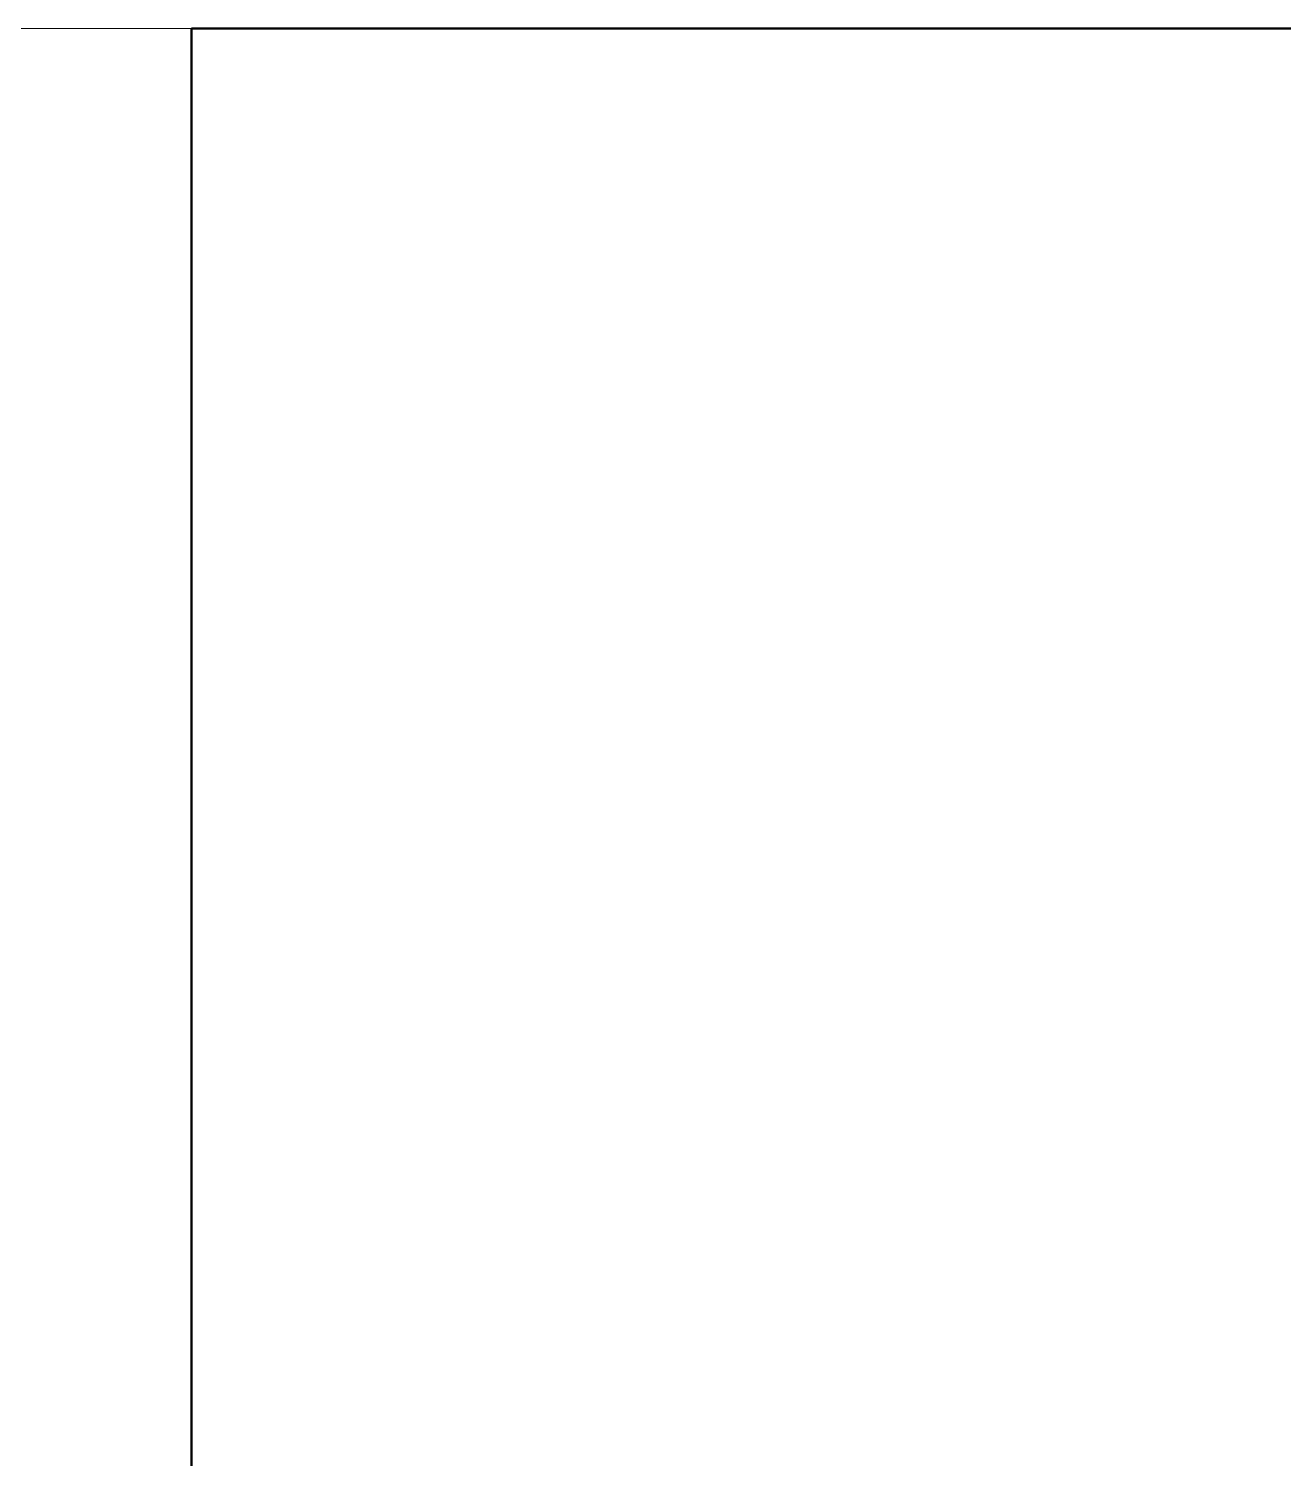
# Model space of a CAD drawing. Header units: inches. Extents: x -4235 to -464, y 9767 to 12347.
# Drawn here: x -3579.3245 to -3579.31865, y 11434.98274 to 11434.9894 of the extents above; entities that cross this region are included whole.
import ezdxf

# ---------------------------------------------------------------- set-up
doc = ezdxf.new("R2010")
doc.units = ezdxf.units.IN
doc.header["$MEASUREMENT"] = 0
for name, color, linetype, lineweight in [('0-1', 7, 'Continuous', 5), ('A-WALL-1', 7, 'Continuous', 50), ('A-WALL-3', 10, 'Continuous', 9)]:
    doc.layers.add(name, color=color, linetype=linetype, lineweight=lineweight)

# ---------------------------------------------------------------- blocks, each defined once
blk = doc.blocks.new('CTR - 1st Phase - Common Walls_rvt-1-BACKGROUND - RCP - 3RD FLOOR')
at = {"layer": 'A-WALL-1'}
for p, q in [((-3579.3237367, 11430.9893961), (-3579.3237367, 11434.9893961)), ((-3579.3237367, 11434.9893961), (-3574.9487367, 11434.9893961))]:
    blk.add_line(p, q, dxfattribs=at)
blk = doc.blocks.new('CTR - 1st Phase -Stairs _ Elevators_rvt-1-BACKGROUND - RCP - 3RD FLOOR')
at = {"layer": 'A-WALL-1'}
for p, q in [((-3485.3237367, 11434.9893961), (-3579.3237367, 11434.9893961)), ((-3579.3237367, 11434.9893961), (-3579.3237367, 11430.9893961))]:
    blk.add_line(p, q, dxfattribs=at)
at = {"layer": 'A-WALL-3'}
for q in [(-3583.6987367, 11434.9893961), (-3579.3237367, 11430.9893961)]:
    blk.add_line((-3579.3237367, 11434.9893961), q, dxfattribs=at)

msp = doc.modelspace()

# ---------------------------------------------------------------- block references
at = {"layer": '0-1'}
for name in ['CTR - 1st Phase - Common Walls_rvt-1-BACKGROUND - RCP - 3RD FLOOR', 'CTR - 1st Phase -Stairs _ Elevators_rvt-1-BACKGROUND - RCP - 3RD FLOOR']:
    msp.add_blockref(name, (0, 0), dxfattribs=at)

doc.saveas('drawing.dxf')
